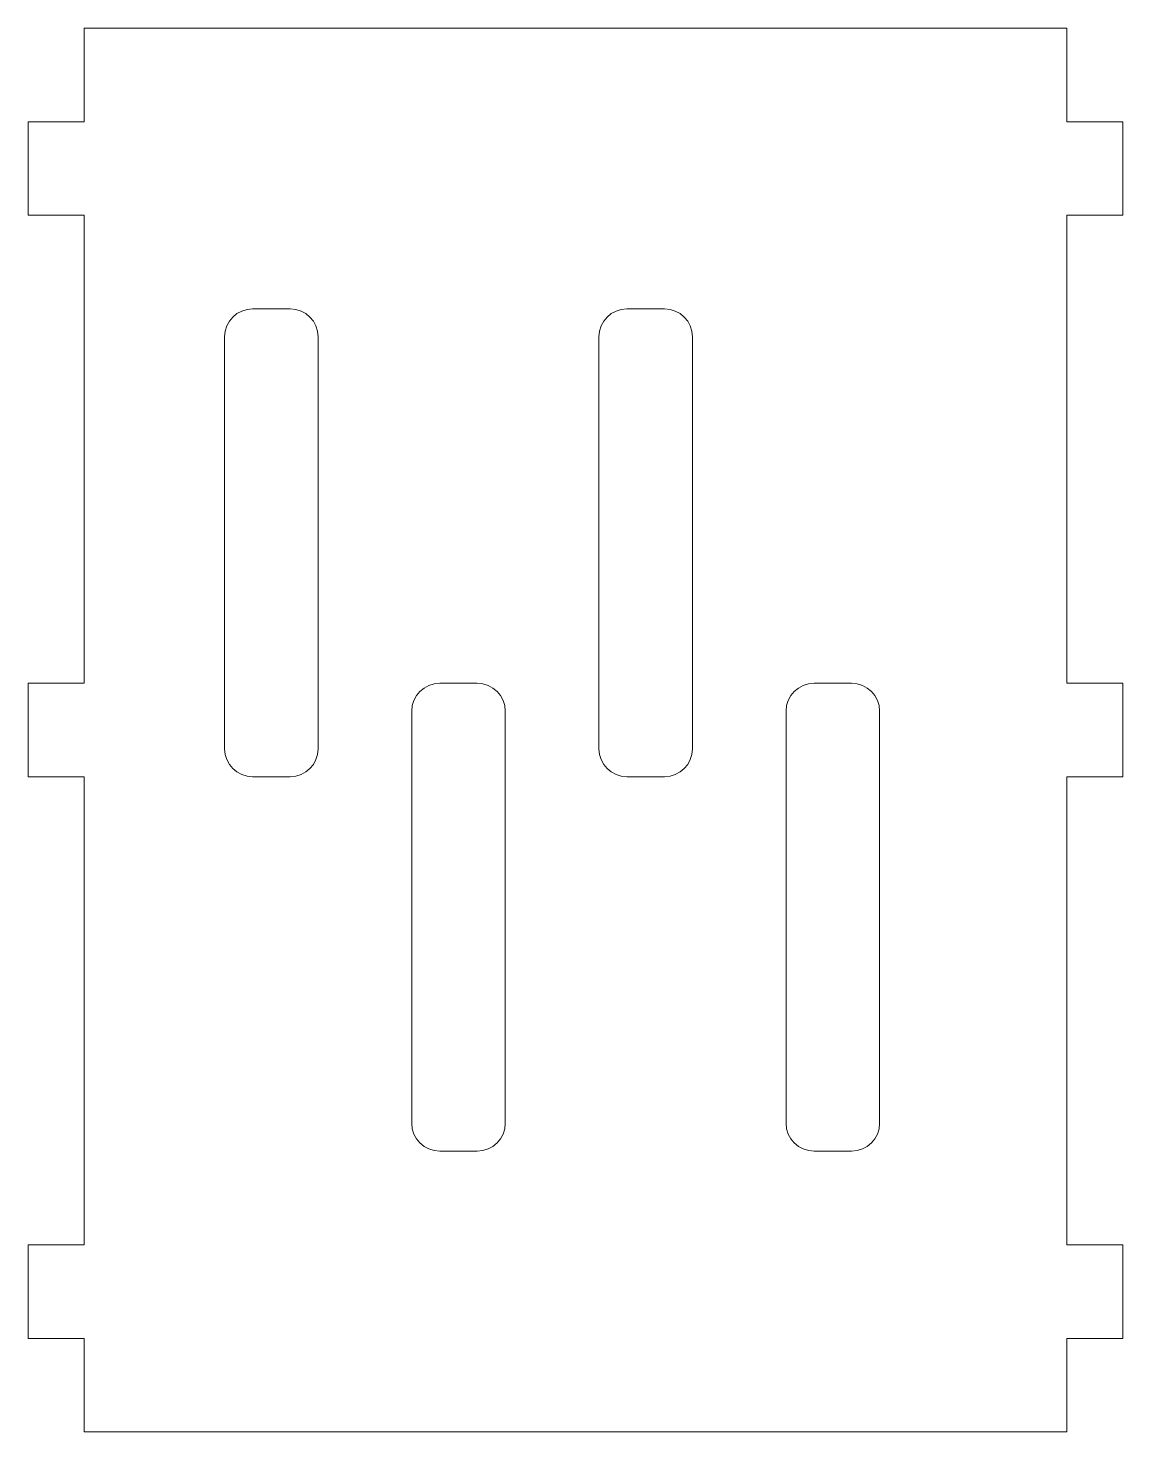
# Model space of a CAD drawing. Header units: millimetres. Extents: x -6 to 111, y 0 to 150.
import ezdxf

# ---------------------------------------------------------------- set-up
doc = ezdxf.new("R2010")
doc.units = ezdxf.units.MM
doc.layers.add('Panel', color=1, linetype='CONTINUOUS', lineweight=0)

msp = doc.modelspace()

# ---------------------------------------------------------------- linework, layer by layer
at = {"layer": 'Panel'}
for p, q in [((0, 150), (105, 150)), ((0, 140), (0, 150)), ((105, 140), (105, 150)), ((-6, 140), (-6, 130)), ((-3, 140), (-6, 140)), ((0, 140), (-3, 140)), ((105, 140), (108, 140)), ((108, 140), (111, 140)), ((111, 140), (111, 130)), ((-3, 130), (-6, 130)), ((0, 130), (-3, 130)), ((0, 80), (0, 130)), ((105, 130), (108, 130)), ((105, 80), (105, 130)), ((111, 130), (108, 130)), ((18, 120), (22, 120)), ((58, 120), (62, 120)), ((15, 73), (15, 117)), ((25, 117), (25, 73)), ((55, 73), (55, 117)), ((65, 117), (65, 73)), ((-6, 80), (-6, 70)), ((-3, 80), (-6, 80)), ((0, 80), (-3, 80)), ((38, 80), (42, 80)), ((78, 80), (82, 80)), ((105, 80), (108, 80)), ((108, 80), (111, 80)), ((111, 80), (111, 70)), ((35, 33), (35, 77)), ((45, 77), (45, 33)), ((75, 33), (75, 77)), ((85, 77), (85, 33)), ((-6, 70), (-3, 70)), ((0, 70), (-3, 70)), ((0, 20), (0, 70)), ((22, 70), (18, 70)), ((62, 70), (58, 70)), ((105, 70), (108, 70)), ((105, 20), (105, 70)), ((111, 70), (108, 70)), ((42, 30), (38, 30)), ((82, 30), (78, 30)), ((-6, 10), (-6, 20)), ((-3, 20), (-6, 20)), ((0, 20), (-3, 20)), ((105, 20), (108, 20)), ((108, 20), (111, 20)), ((111, 20), (111, 10)), ((-6, 10), (-3, 10)), ((0, 10), (-3, 10)), ((0, 0), (0, 10)), ((105, 10), (108, 10)), ((105, 0), (105, 10)), ((108, 10), (111, 10)), ((0, 0), (105, 0))]:
    msp.add_line(p, q, dxfattribs=at)
for centre, start, end in [((18, 117), 90, 180), ((22, 117), 0, 90), ((58, 117), 90, 180), ((62, 117), 0, 90), ((38, 77), 90, 180), ((42, 77), 0, 90), ((78, 77), 90, 180), ((82, 77), 0, 90), ((18, 73), 180, 270), ((22, 73), 270, 0), ((58, 73), 180, 270), ((62, 73), 270, 0), ((38, 33), 180, 270), ((42, 33), 270, 0), ((78, 33), 180, 270), ((82, 33), 270, 0)]:
    msp.add_arc(centre, 3, start, end, dxfattribs=at)

doc.saveas('drawing.dxf')
